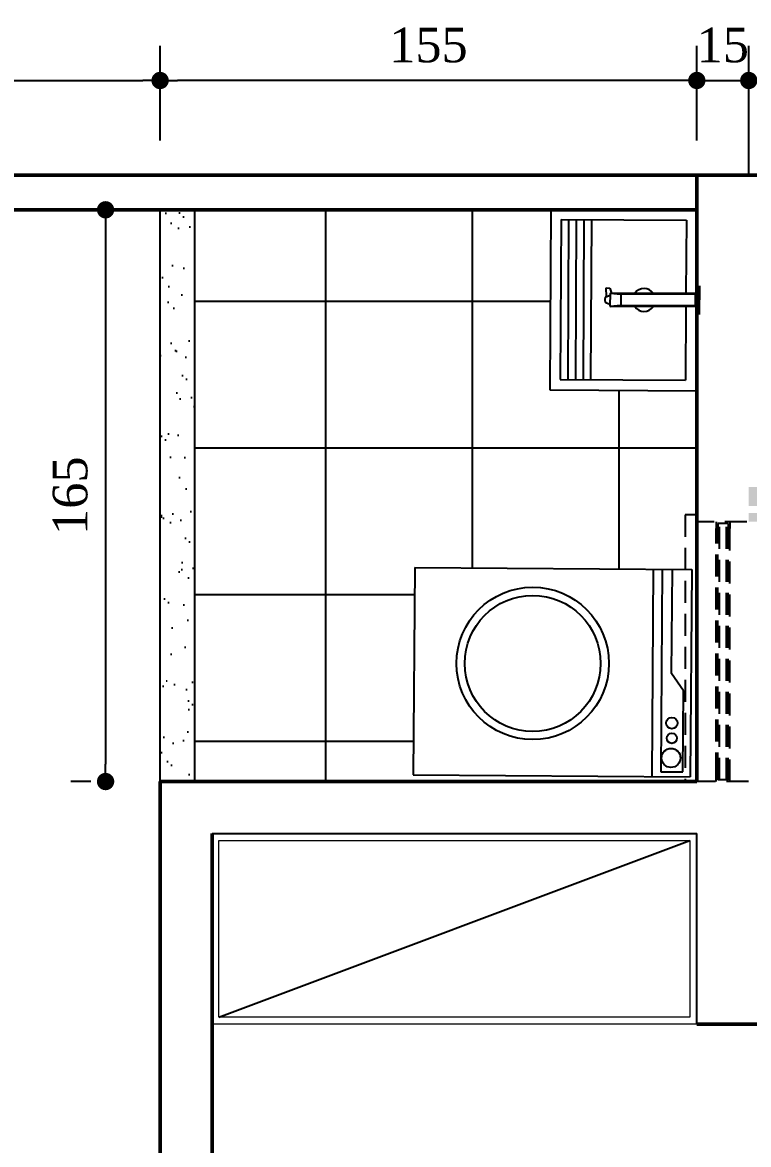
# Model space of a CAD drawing. Header units: millimetres. Extents: x 124972 to 152645, y 1647 to 10452.
# Drawn here: x 152227.7 to 152437.4, y 10128.2 to 10452.1 of the extents above; entities that cross this region are included whole.
import ezdxf

# ---------------------------------------------------------------- set-up
doc = ezdxf.new("R2010")
doc.units = ezdxf.units.MM
doc.linetypes.add('HIDDEN', pattern=[9.525, 6.35, -3.175])
for name, color, linetype in [('ACESSORIOS', 2, 'Continuous'), ('COZINHA', 2, 'Continuous'), ('Grama', 84, 'Continuous'), ('Piso', 55, 'Continuous'), ('Projeção Janela - Viga', 1, 'HIDDEN')]:
    doc.layers.add(name, color=color, linetype=linetype)
for name, color, linetype, lineweight in [('Moveis', 1, 'Continuous', 9), ('Parede Baixa', 5, 'Continuous', 50), ('Pisos Externos', 15, 'Continuous', 9)]:
    doc.layers.add(name, color=color, linetype=linetype, lineweight=lineweight)
doc.styles.add('Valéria', font='romantic.ttf', dxfattribs={"height": 10})
doc.dimstyles.new('Cota - 50', dxfattribs={"dimtxt": 10, "dimasz": 5, "dimexe": 10, "dimexo": 20, "dimgap": 5, "dimtad": 1, "dimtxsty": 'Valéria', "dimblk": 'DOT', "dimcen": 0, "dimclrd": 12, "dimclre": 12, "dimclrt": 2, "dimazin": 2, "dimtfac": 1, "dimtix": 1, "dimtmove": 0, "dimatfit": 3, "dimldrblk": 'DOT', "dimfxl": 1, "dimarcsym": 0})

# ---------------------------------------------------------------- blocks, each defined once
blk = doc.blocks.new('_Dot')
at = {"color": 0, "linetype": 'ByBlock', "lineweight": -2}
blk.add_line((-0.5, 0), (-1, 0), dxfattribs=at)
at = {"color": 0, "linetype": 'ByBlock', "const_width": 0.5}
blk.add_lwpolyline([(-0.25, 0, 1), (0.25, 0, 1)], format="xyb", close=True, dxfattribs=at)
blk = doc.blocks.new('*D1190')
at = {"color": 12, "lineweight": -2, "transparency": 16777216}
for p, q in [((152267.45, 10418.01), (152267.45, 10445.33)), ((152422.45, 10418.01), (152422.45, 10445.33)), ((152417.45, 10435.33), (152272.45, 10435.33))]:
    blk.add_line(p, q, dxfattribs=at)
at = {"layer": 'Defpoints', "color": 0, "transparency": 16777216}
for p in [(152267.45, 10435.33), (152267.45, 10398.01), (152422.45, 10398.01)]:
    blk.add_point(p, dxfattribs=at)
at = {"color": 12, "lineweight": -2, "transparency": 16777216, "xscale": 5, "yscale": 5, "zscale": 5, "rotation": 180}
blk.add_blockref('_Dot', (152267.45, 10435.33), dxfattribs=at)
at = {"color": 12, "lineweight": -2, "transparency": 16777216, "xscale": 5, "yscale": 5, "zscale": 5}
blk.add_blockref('_Dot', (152422.45, 10435.33), dxfattribs=at)
at = {"color": 2, "transparency": 16777216, "insert": (152344.95, 10445.52), "char_height": 10, "attachment_point": 5, "style": 'Valéria'}
blk.add_mtext('155', dxfattribs=at)
blk = doc.blocks.new('*D1191')
at = {"color": 12, "lineweight": -2, "transparency": 16777216}
for p, q in [((152247.45, 10398.01), (152241.71, 10398.01)), ((152251.71, 10393.01), (152251.71, 10238.01)), ((152247.45, 10233.01), (152241.71, 10233.01))]:
    blk.add_line(p, q, dxfattribs=at)
at = {"layer": 'Defpoints', "color": 0, "transparency": 16777216}
for p in [(152267.45, 10398.01), (152251.71, 10233.01), (152267.45, 10233.01)]:
    blk.add_point(p, dxfattribs=at)
at = {"color": 12, "lineweight": -2, "transparency": 16777216, "xscale": 5, "yscale": 5, "zscale": 5}
for p, rotation in [((152251.71, 10398.01), 90), ((152251.71, 10233.01), 270)]:
    blk.add_blockref('_Dot', p, dxfattribs=dict(at, rotation=rotation))
at = {"color": 2, "transparency": 16777216, "insert": (152241.52, 10315.51), "char_height": 10, "attachment_point": 5, "rotation": 90, "style": 'Valéria'}
blk.add_mtext('165', dxfattribs=at)
blk = doc.blocks.new('*D1209')
at = {"color": 12, "lineweight": -2, "transparency": 16777216}
for p, q in [((152422.45, 10428.01), (152422.45, 10445.33)), ((152437.45, 10408.01), (152437.45, 10445.33)), ((152417.45, 10435.33), (152412.45, 10435.33)), ((152422.45, 10435.33), (152437.45, 10435.33)), ((152442.45, 10435.33), (152447.45, 10435.33))]:
    blk.add_line(p, q, dxfattribs=at)
at = {"layer": 'Defpoints', "color": 0, "transparency": 16777216}
for p in [(152437.45, 10435.33), (152422.45, 10408.01), (152437.45, 10388.01)]:
    blk.add_point(p, dxfattribs=at)
at = {"color": 12, "lineweight": -2, "transparency": 16777216, "xscale": 5, "yscale": 5, "zscale": 5}
blk.add_blockref('_Dot', (152422.45, 10435.33), dxfattribs=at)
at = {"color": 12, "lineweight": -2, "transparency": 16777216, "xscale": 5, "yscale": 5, "zscale": 5, "rotation": 180}
blk.add_blockref('_Dot', (152437.45, 10435.33), dxfattribs=at)
at = {"color": 2, "transparency": 16777216, "insert": (152429.95, 10445.52), "char_height": 10, "attachment_point": 5, "style": 'Valéria'}
blk.add_mtext('15', dxfattribs=at)
blk = doc.blocks.new('*D1210')
at = {"color": 12, "lineweight": -2, "transparency": 16777216}
for p, q in [((152437.45, 10408.01), (152437.45, 10445.33)), ((152567.45, 10408.01), (152567.45, 10445.33)), ((152442.45, 10435.33), (152562.45, 10435.33))]:
    blk.add_line(p, q, dxfattribs=at)
at = {"layer": 'Defpoints', "color": 0, "transparency": 16777216}
for p in [(152567.45, 10435.33), (152437.45, 10388.01), (152567.45, 10388.01)]:
    blk.add_point(p, dxfattribs=at)
at = {"color": 12, "lineweight": -2, "transparency": 16777216, "xscale": 5, "yscale": 5, "zscale": 5, "rotation": 180}
blk.add_blockref('_Dot', (152437.45, 10435.33), dxfattribs=at)
at = {"color": 12, "lineweight": -2, "transparency": 16777216, "xscale": 5, "yscale": 5, "zscale": 5}
blk.add_blockref('_Dot', (152567.45, 10435.33), dxfattribs=at)
at = {"color": 2, "transparency": 16777216, "insert": (152502.45, 10445.44), "char_height": 10, "attachment_point": 5, "style": 'Valéria'}
blk.add_mtext('130', dxfattribs=at)
blk = doc.blocks.new('*D1234')
at = {"color": 12, "lineweight": -2, "transparency": 16777216}
for p, q in [((151977.45, 10418.01), (151977.45, 10445.33)), ((152267.45, 10418.01), (152267.45, 10445.33)), ((151982.45, 10435.33), (152262.45, 10435.33))]:
    blk.add_line(p, q, dxfattribs=at)
at = {"layer": 'Defpoints', "color": 0, "transparency": 16777216}
for p in [(152267.45, 10435.33), (151977.45, 10398.01), (152267.45, 10398.01)]:
    blk.add_point(p, dxfattribs=at)
at = {"color": 12, "lineweight": -2, "transparency": 16777216, "xscale": 5, "yscale": 5, "zscale": 5, "rotation": 180}
blk.add_blockref('_Dot', (151977.45, 10435.33), dxfattribs=at)
at = {"color": 12, "lineweight": -2, "transparency": 16777216, "xscale": 5, "yscale": 5, "zscale": 5}
blk.add_blockref('_Dot', (152267.45, 10435.33), dxfattribs=at)
at = {"color": 2, "transparency": 16777216, "insert": (152122.45, 10445.5), "char_height": 10, "attachment_point": 5, "style": 'Valéria'}
blk.add_mtext('290', dxfattribs=at)

msp = doc.modelspace()

# ---------------------------------------------------------------- hatches: boundary and pattern name
h = msp.add_hatch()
h.set_pattern_fill('AR-SAND', color=34, scale=0.25)
h.set_pattern_definition([(37.5, (144829.323, 124500.467), (-0.4000078, 12.2353309), [0, -9.652, 0, -10.795, 0, -10.31875]), (7.5, (144829.323, 124500.467), (11.238082, 17.9206275), [0, -5.207, 0, -8.6995, 0, -3.33375]), (327.5, (144821.512, 124500.467), (19.7748093, 0.0359296), [0, -3.175, 0, -11.43, 0, -14.9225]), (317.5, (144821.512, 124500.467), (19.0889113, 5.573233), [0, -1.5875, 0, -7.493, 0, -8.5725])])
h.paths.add_polyline_path([(152277.445, 10398.006), (152277.445, 10233.006), (152267.445, 10233.006), (152267.445, 10398.006)])
at = {"layer": 'Piso'}
h = msp.add_hatch(dxfattribs=at)
h.set_pattern_fill('ANSI37', color=256, scale=13.33333, angle=-45)
h.paths.add_polyline_path([(152422.445, 10345.805), (152379.967, 10346.032), (152380.246, 10398.006), (152277.445, 10398.006), (152277.445, 10233.006), (152340.577, 10233.006), (152340.59, 10234.913), (152340.577, 10234.913), (152341.01, 10294.778), (152419.127, 10294.213), (152419.127, 10310.006), (152422.445, 10310.006)])
at = {"layer": 'Pisos Externos'}
h = msp.add_hatch(dxfattribs=at)
h.set_pattern_fill('AR-SAND', color=256, scale=0.05, angle=225)
h.set_pattern_definition([(262.5, (201192.9317, 18187.484), (1.78690674, -1.673767446), [0, -1.9304, 0, -2.159, 0, -2.06375]), (232.5, (201192.9317, 18187.484), (0.94505464, -4.12366426), [0, -1.0414, 0, -1.7399, 0, -0.66675]), (192.5, (201194.0363, 18188.5886), (-2.79149913, -2.80166156), [0, -0.635, 0, -2.286, 0, -2.9845]), (182.5, (201194.0363, 18188.5886), (-1.91140555, -3.4877539), [0, -0.3175, 0, -1.4986, 0, -1.7145])])
h.paths.add_polyline_path([(152437.445, 10312.521), (152437.445, 10318.006)], flags=17)
h.paths.add_polyline_path([(152437.445, 10312.521), (152438.927, 10312.521), (152482.388, 10312.307), (152482.392, 10313.264), (152482.404, 10315.586), (152567.403, 10315.181), (152567.416, 10318.081), (152437.445, 10318.006)])
h.paths.add_polyline_path([(152437.445, 10308.006), (152567.369, 10308.081), (152567.388, 10312.089), (152566.919, 10312.089), (152566.919, 10312.889), (152565.486, 10312.889), (152565.486, 10312.596), (152564.946, 10312.596), (152564.946, 10312.889), (152563.092, 10312.889), (152563.092, 10312.596), (152562.552, 10312.596), (152562.552, 10312.889), (152482.392, 10313.264), (152482.388, 10312.307), (152500.049, 10312.259), (152500.04, 10310.259), (152437.445, 10310.521)])
h.paths.add_polyline_path([(152436.934, 10308.006), (152437.445, 10308.006)])

# ---------------------------------------------------------------- linework, layer by layer
at = {"color": 1}
for p, q in [((152385.43, 10395.204), (152385.183, 10349.005)), ((152387.629, 10395.192), (152387.382, 10348.993)), ((152389.829, 10395.18), (152389.582, 10348.981)), ((152392.029, 10395.169), (152391.782, 10348.969)), ((152423.178, 10376.027), (152423.133, 10367.777)), ((152396.151, 10372.884), (152397.382, 10373.365)), ((152396.337, 10372.975), (152396.233, 10375.495)), ((152396.233, 10375.495), (152397.284, 10375.443)), ((152397.284, 10375.443), (152397.856, 10373.94)), ((152397.384, 10373.723), (152397.366, 10370.357)), ((152397.535, 10373.93), (152400.412, 10373.689)), ((152422.278, 10373.81), (152397.606, 10373.942)), ((152400.598, 10370.576), (152400.614, 10373.469)), ((152422.064, 10373.558), (152400.615, 10373.672)), ((152422.047, 10370.258), (152422.064, 10373.558)), ((152396.153, 10371.234), (152397.368, 10370.735)), ((152400.394, 10370.358), (152397.515, 10370.148)), ((152422.257, 10370.004), (152397.585, 10370.136)), ((152422.047, 10370.258), (152400.597, 10370.373))]:
    msp.add_line(p, q, dxfattribs=at)
for p in [(152282.445, 10218.006), (152422.445, 10163.006)]:
    msp.add_line(p, (152422.445, 10218.006))
for points in [[(152396.154, 10372.871, 0.2367394), (152396.076, 10372.833, 0.0855198), (152395.972, 10372.631, 0.0431272), (152395.918, 10372.386, 0.0318374), (152395.894, 10372.048, 0.0318374), (152395.914, 10371.709, 0.0431272), (152395.966, 10371.464, 0.0855198), (152396.068, 10371.26, 0.2367394), (152396.145, 10371.221, 0.1597852), (152396.202, 10371.24)], [(152396.183, 10372.867, 0.0771464), (152396.154, 10372.871)]]:
    msp.add_lwpolyline(points, format="xyb", dxfattribs=at)
for centre, radius, start, end in [((152418.857, 10376.489), 4.345, 317.57113, 353.89126), ((152397.604, 10373.722), 0.22, 89.69368, 179.69368), ((152400.394, 10373.47), 0.22, 359.69368, 85.21555), ((152407.206, 10371.987), 3.3, 34.91011, 144.47725), ((152397.586, 10370.356), 0.22, 179.69368, 269.69368), ((152400.378, 10370.577), 0.22, 274.17182, 359.69368), ((152407.206, 10371.987), 3.3, 214.91011, 324.47725), ((152418.81, 10367.361), 4.344, 5.48985, 41.82249)]:
    msp.add_arc(centre, radius, start, end, dxfattribs=at)
at = {"layer": 'ACESSORIOS'}
for p, q in [((152380.246, 10398.006), (152379.967, 10346.032)), ((152422.445, 10398.006), (152422.316, 10373.809)), ((152383.23, 10395.216), (152382.983, 10349.016)), ((152383.23, 10395.216), (152419.429, 10395.022)), ((152419.429, 10395.022), (152419.316, 10373.825)), ((152419.295, 10370.02), (152419.182, 10348.823)), ((152382.983, 10349.016), (152419.182, 10348.823)), ((152379.967, 10346.032), (152422.445, 10345.805))]:
    msp.add_line(p, q, dxfattribs=at)
at = {"layer": 'COZINHA', "color": 2, "ltscale": 0.1}
for p, q in [((152341.01, 10294.778), (152340.577, 10234.913)), ((152341.01, 10294.778), (152420.972, 10294.199)), ((152409.888, 10294.28), (152409.455, 10234.415)), ((152412.454, 10294.261), (152412.031, 10235.819)), ((152415.163, 10264.164), (152415.381, 10294.24)), ((152420.972, 10294.199), (152420.539, 10234.334)), ((152418.603, 10259.197), (152415.163, 10264.164)), ((152418.433, 10235.773), (152418.603, 10259.197)), ((152340.577, 10234.913), (152420.539, 10234.334)), ((152412.031, 10235.819), (152418.433, 10235.773))]:
    msp.add_line(p, q, dxfattribs=at)
at = {"layer": 'COZINHA', "color": 1, "ltscale": 0.1}
for centre, radius in [((152375.052, 10267.098), 22.001), ((152415.243, 10249.888), 1.646), ((152415.211, 10245.496), 1.464), ((152414.987, 10239.824), 2.744)]:
    msp.add_circle(centre, radius, dxfattribs=at)
at = {"layer": 'COZINHA', "color": 2, "ltscale": 0.1}
msp.add_circle((152375.052, 10267.098), 19.622, dxfattribs=at)
at = {"layer": 'Grama'}
msp.add_line((152267.445, 10233.006), (152267.445, 10398.006), dxfattribs=at)
at = {"layer": 'Moveis'}
for points in [[(152422.445, 10163.006), (152282.445, 10163.006), (152282.445, 10218.006), (152422.445, 10218.006)], [(152420.445, 10165.006), (152284.445, 10165.006), (152284.445, 10216.006), (152420.445, 10216.006)]]:
    msp.add_lwpolyline(points, close=True, dxfattribs=at)
at = {"layer": 'Parede Baixa'}
for p, q in [((151962.445, 10408.006), (152582.445, 10408.006)), ((152422.445, 10233.006), (152422.445, 10408.006)), ((151977.445, 10398.006), (152422.445, 10398.006)), ((152267.445, 9963.006), (152267.445, 10233.006)), ((152267.445, 10233.006), (152422.445, 10233.006)), ((152282.445, 9963.006), (152282.445, 10218.006)), ((152422.445, 10163.006), (152447.445, 10163.006))]:
    msp.add_line(p, q, dxfattribs=at)
at = {"layer": 'Piso'}
for p, q in [((152277.445, 10233.006), (152277.445, 10398.006)), ((152284.445, 10165.006), (152420.445, 10216.006))]:
    msp.add_line(p, q, dxfattribs=at)
at = {"layer": 'Projeção Janela - Viga'}
for p, q in [((152422.029, 10310.006), (152419.127, 10310.006)), ((152419.127, 10310.006), (152419.127, 10233.006)), ((152436.934, 10308.006), (152422.039, 10308.006)), ((152427.994, 10308.006), (152427.994, 10306.006)), ((152431.994, 10308.006), (152431.994, 10306.006)), ((152428.494, 10306.006), (152427.994, 10306.006)), ((152427.994, 10235.006), (152427.994, 10306.006)), ((152431.494, 10307.506), (152428.494, 10307.506)), ((152428.494, 10307.506), (152428.494, 10306.006)), ((152428.494, 10235.006), (152428.494, 10306.006)), ((152428.994, 10233.506), (152428.994, 10307.506)), ((152430.994, 10233.506), (152430.994, 10307.506)), ((152431.494, 10307.506), (152431.494, 10306.006)), ((152431.494, 10233.506), (152431.494, 10306.006)), ((152431.494, 10306.006), (152431.994, 10306.006)), ((152431.994, 10233.006), (152431.994, 10306.006)), ((152427.994, 10233.006), (152427.994, 10235.006)), ((152428.494, 10233.506), (152428.494, 10235.006)), ((152431.494, 10233.506), (152428.494, 10233.506)), ((152437.34, 10233.006), (152422.445, 10233.006))]:
    msp.add_line(p, q, dxfattribs=at)

# ---------------------------------------------------------------- dimensions: what is measured, and where the dimension line sits
for base, p1, p2, picture, middle in [((152267.445, 10435.33), (151977.445, 10398.006), (152267.445, 10398.006), '*D1234', (152122.445, 10445.5)), ((152267.445, 10435.33), (152422.445, 10398.006), (152267.445, 10398.006), '*D1190', (152344.945, 10445.523)), ((152437.445, 10435.33), (152422.445, 10408.006), (152437.445, 10388.006), '*D1209', (152429.945, 10445.523))]:
    dim = msp.add_linear_dim(base=base, p1=p1, p2=p2, dimstyle='Cota - 50')
    dim.commit()
    dim.dimension.update_dxf_attribs({"geometry": picture, "text_midpoint": middle})
dim = msp.add_linear_dim(base=(152567.445, 10435.33), p1=(152437.445, 10388.006), p2=(152567.445, 10388.006), dimstyle='Cota - 50', override={"dimtmove": 1})
dim.commit()
dim.dimension.update_dxf_attribs({"geometry": '*D1210', "text_midpoint": (152502.445, 10445.441)})
dim = msp.add_linear_dim(base=(152251.711, 10233.006), p1=(152267.445, 10398.006), p2=(152267.445, 10233.006), angle=90, dimstyle='Cota - 50')
dim.commit()
dim.dimension.update_dxf_attribs({"geometry": '*D1191', "text_midpoint": (152241.519, 10315.506)})

doc.saveas('drawing.dxf')
